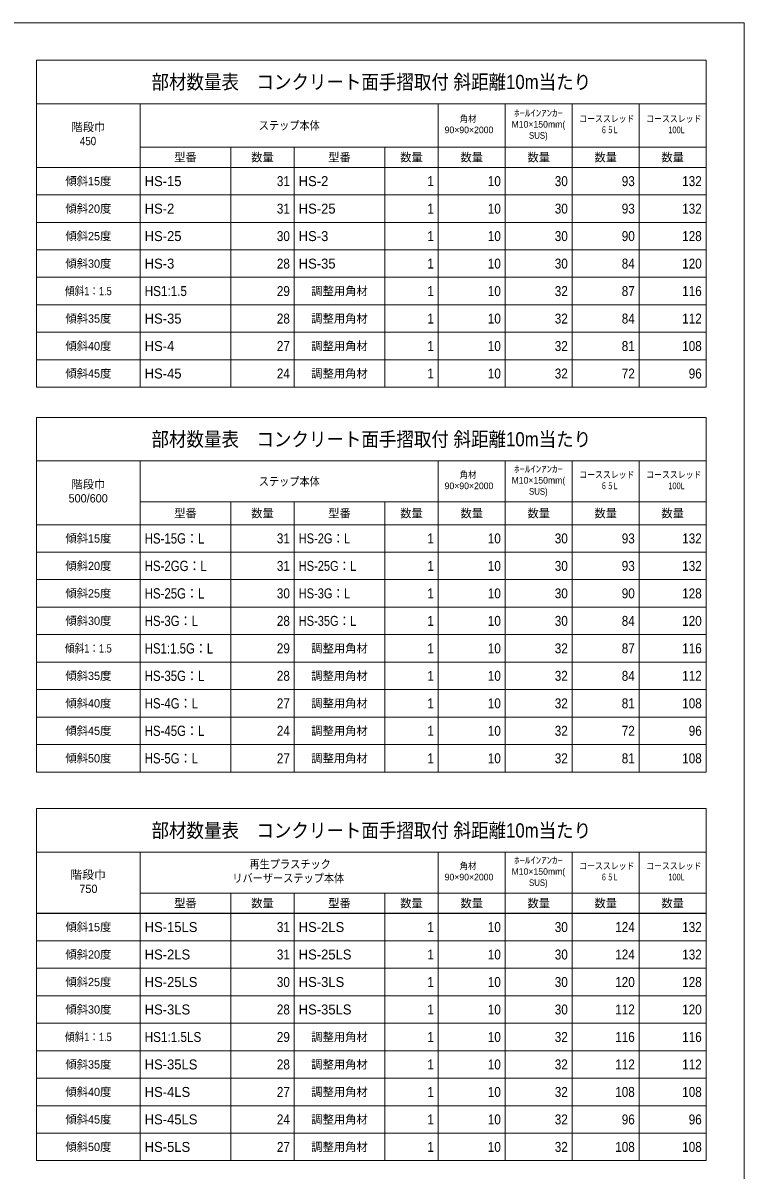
# Model space of a CAD drawing. Units: millimetres at full size, sheet at 1:20; details may follow other scales. Extents: x 200 to 8200, y 200 to 5740.
# Drawn here: x 6046 to 8200, y 2317 to 5740 of the extents above; entities that cross this region are included whole.
import ezdxf
from ezdxf.enums import TextEntityAlignment as Align

# ---------------------------------------------------------------- set-up
doc = ezdxf.new("R2010")
doc.units = ezdxf.units.MM
doc.header["$LTSCALE"] = 20
doc.layers.add('図面枠-A3', color=7, linetype='Continuous', lineweight=20)
doc.layers.add('表', color=7, linetype='Continuous', lineweight=15)
doc.styles.add('ＭＳ Ｐゴシック', font='')
doc.styles.get('ＭＳ Ｐゴシック').set_extended_font_data('MS PGothic')

msp = doc.modelspace()

# ---------------------------------------------------------------- linework, layer by layer
at = {"layer": '図面枠-A3'}
msp.add_lwpolyline([(200, 200), (8200, 200), (8200, 5740), (200, 5740)], close=True, dxfattribs=at)
at = {"layer": '表'}
for p, q in [((6086.76, 5629.01), (8086.76, 5629.01)), ((6086.76, 5629.01), (6086.76, 5499.01)), ((8086.76, 5629.01), (8086.76, 5499.01)), ((6086.76, 5499.01), (8086.76, 5499.01)), ((6086.76, 5499.01), (6086.76, 4653.01)), ((6396.76, 5499.01), (6396.76, 5309.03)), ((7286.76, 5499.01), (7286.76, 5309.03)), ((7486.76, 5499.01), (7486.76, 5309.03)), ((7686.76, 5499.01), (7686.76, 5309.03)), ((7886.76, 5499.01), (7886.76, 5309.03)), ((8086.76, 5499.01), (8086.76, 4653.01)), ((6396.76, 5369.01), (8086.76, 5369.01)), ((6666.76, 5369.01), (6666.76, 5309.03)), ((6856.76, 5369.01), (6856.76, 5309.03)), ((7126.76, 5369.01), (7126.76, 5309.03)), ((6086.76, 5309.03), (8086.76, 5309.03)), ((6086.76, 5308.98), (8086.76, 5308.98)), ((6396.76, 5308.98), (6396.76, 4653.01)), ((6666.76, 5308.98), (6666.76, 4653.01)), ((6856.76, 5308.98), (6856.76, 4653.01)), ((7126.76, 5308.98), (7126.76, 4653.01)), ((7286.76, 5308.98), (7286.76, 4653.01)), ((7486.76, 5308.98), (7486.76, 4653.01)), ((7686.76, 5308.98), (7686.76, 4653.01)), ((7886.76, 5308.98), (7886.76, 4653.01)), ((6086.76, 5227.01), (8086.76, 5227.01)), ((6086.76, 5145.01), (8086.76, 5145.01)), ((6086.76, 5063.01), (8086.76, 5063.01)), ((6086.76, 4981.01), (8086.76, 4981.01)), ((6086.76, 4899.01), (8086.76, 4899.01)), ((6086.76, 4817.01), (8086.76, 4817.01)), ((6086.76, 4735.01), (8086.76, 4735.01)), ((6086.76, 4653.01), (8086.76, 4653.01)), ((6086.76, 4563.01), (8086.76, 4563.01)), ((6086.76, 4563.01), (6086.76, 4433.01)), ((8086.76, 4563.01), (8086.76, 4433.01)), ((6086.76, 4433.01), (8086.76, 4433.01)), ((6086.76, 4433.01), (6086.76, 3505.01)), ((6396.76, 4433.01), (6396.76, 4243.03)), ((7286.76, 4433.01), (7286.76, 4243.03)), ((7486.76, 4433.01), (7486.76, 4243.03)), ((7686.76, 4433.01), (7686.76, 4243.03)), ((7886.76, 4433.01), (7886.76, 4243.03)), ((8086.76, 4433.01), (8086.76, 3505.01)), ((6396.76, 4310.83), (8086.76, 4310.83)), ((6666.76, 4310.83), (6666.76, 4243.03)), ((6856.76, 4310.83), (6856.76, 4243.03)), ((7126.76, 4310.83), (7126.76, 4243.03)), ((6086.76, 4243.03), (8086.76, 4243.03)), ((6086.76, 4242.98), (8086.76, 4242.98)), ((6396.76, 4242.98), (6396.76, 3505.01)), ((6666.76, 4242.98), (6666.76, 3505.01)), ((6856.76, 4242.98), (6856.76, 3505.01)), ((7126.76, 4242.98), (7126.76, 3505.01)), ((7286.76, 4242.98), (7286.76, 3505.01)), ((7486.76, 4242.98), (7486.76, 3505.01)), ((7686.76, 4242.98), (7686.76, 3505.01)), ((7886.76, 4242.98), (7886.76, 3505.01)), ((6086.76, 4161.01), (8086.76, 4161.01)), ((6086.76, 4079.01), (8086.76, 4079.01)), ((6086.76, 3997.01), (8086.76, 3997.01)), ((6086.76, 3915.01), (8086.76, 3915.01)), ((6086.76, 3833.01), (8086.76, 3833.01)), ((6086.76, 3751.01), (8086.76, 3751.01)), ((6086.76, 3669.01), (8086.76, 3669.01)), ((6086.76, 3587.01), (8086.76, 3587.01)), ((6086.76, 3505.01), (8086.76, 3505.01)), ((6086.76, 3395.71), (8086.76, 3395.71)), ((6086.76, 3395.71), (6086.76, 3265.71)), ((8086.76, 3395.71), (8086.76, 3265.71)), ((6086.76, 3265.71), (8086.76, 3265.71)), ((6086.76, 3265.71), (6086.76, 2345.53)), ((6396.76, 3265.71), (6396.76, 3084.09)), ((7286.76, 3265.71), (7286.76, 3084.09)), ((7486.76, 3265.71), (7486.76, 3084.09)), ((7686.76, 3265.71), (7686.76, 3084.09)), ((7886.76, 3265.71), (7886.76, 3084.09)), ((8086.76, 3265.71), (8086.76, 2345.53)), ((6396.76, 3143.53), (8086.76, 3143.53)), ((6666.76, 3143.53), (6666.76, 3084.09)), ((6856.76, 3143.53), (6856.76, 3084.09)), ((7126.76, 3143.53), (7126.76, 3084.09)), ((6086.76, 3084.09), (8086.76, 3084.09)), ((6086.76, 3082.97), (8086.76, 3082.97)), ((6396.76, 3082.97), (6396.76, 2345.53)), ((6666.76, 3082.97), (6666.76, 2345.53)), ((6856.76, 3082.97), (6856.76, 2345.53)), ((7126.76, 3082.97), (7126.76, 2345.53)), ((7286.76, 3082.97), (7286.76, 2345.53)), ((7486.76, 3082.97), (7486.76, 2345.53)), ((7686.76, 3082.97), (7686.76, 2345.53)), ((7886.76, 3082.97), (7886.76, 2345.53)), ((6086.76, 3001.53), (8086.76, 3001.53)), ((6086.76, 2919.53), (8086.76, 2919.53)), ((6086.76, 2837.53), (8086.76, 2837.53)), ((6086.76, 2755.53), (8086.76, 2755.53)), ((6086.76, 2673.53), (8086.76, 2673.53)), ((6086.76, 2591.53), (8086.76, 2591.53)), ((6086.76, 2509.53), (8086.76, 2509.53)), ((6086.76, 2427.53), (8086.76, 2427.53)), ((6086.76, 2345.53), (8086.76, 2345.53))]:
    msp.add_line(p, q, dxfattribs=at)

# ---------------------------------------------------------------- texts
at = {"layer": '表', "style": 'ＭＳ Ｐゴシック'}
for s, height, width, p in [('部材数量表\u3000コンクリート面手摺取付 斜距離10m当たり', 42.56, 0.9, (7086.76, 5564.01)), ('ステップ本体', 24.74, 0.9, (6841.76, 5434.01)), ('傾斜1：1.5', 24.74, 0.85, (6241.76, 4940.01)), ('部材数量表\u3000コンクリート面手摺取付 斜距離10m当たり', 42.56, 0.9, (7086.76, 4498.01)), ('ステップ本体', 24.74, 0.9, (6841.76, 4371.92)), ('傾斜1：1.5', 24.74, 0.85, (6241.76, 3874.01)), ('部材数量表\u3000コンクリート面手摺取付 斜距離10m当たり', 42.56, 0.9, (7086.76, 3330.71)), ('傾斜1：1.5', 24.74, 0.85, (6241.76, 2714.53))]:
    msp.add_text(s, height=height, dxfattribs=dict(at, width=width)).set_placement(p, align=Align.MIDDLE_CENTER)
for s, height, width, p in [('ﾎｰﾙｲﾝｱﾝｶｰ', 19.79, 1.2, (7513.2, 5480.84)), ('角材\u3000', 19.79, 0.9, (7350.8, 5464.17)), ('コーススレッド', 19.79, 0.85, (7707.71, 5464.17)), ('コーススレッド', 19.79, 0.85, (7907.71, 5464.17)), ('SUS)', 19.79, 0.9, (7557.76, 5414.17)), ('\u3000６５L', 19.79, 0.7, (7752.06, 5430.84)), ('\u3000100L', 19.79, 0.85, (7950.27, 5430.84)), ('450', 24.74, 0.9, (6216.45, 5400.05)), ('ﾎｰﾙｲﾝｱﾝｶｰ', 19.79, 1.2, (7513.2, 4418.75)), ('角材\u3000', 19.79, 0.9, (7350.8, 4402.09)), ('コーススレッド', 19.79, 0.85, (7707.71, 4402.09)), ('コーススレッド', 19.79, 0.85, (7907.71, 4402.09)), ('SUS)', 19.79, 0.9, (7557.76, 4352.09)), ('\u3000６５L', 19.79, 0.7, (7752.06, 4368.75)), ('\u3000100L', 19.79, 0.85, (7950.27, 4368.75)), ('ﾎｰﾙｲﾝｱﾝｶｰ', 19.79, 1.2, (7513.2, 3251.45)), ('再生プラスチック', 24.74, 0.9, (6722.91, 3242.33)), ('角材\u3000', 19.79, 0.9, (7350.8, 3234.78)), ('コーススレッド', 19.79, 0.85, (7707.71, 3234.78)), ('コーススレッド', 19.79, 0.85, (7907.71, 3234.78)), ('リバーザーステップ本体', 24.74, 0.9, (6671.76, 3200.66)), ('SUS)', 19.79, 0.9, (7557.76, 3184.78)), ('\u3000６５L', 19.79, 0.7, (7752.06, 3201.45)), ('\u3000100L', 19.79, 0.85, (7950.27, 3201.45))]:
    msp.add_text(s, height=height, dxfattribs=dict(at, width=width)).set_placement(p, align=Align.TOP_LEFT)
for s, height, p in [('階段巾', 24.74, (6191.14, 5441.71)), ('M10×150mm(', 19.79, (7505.55, 5447.51)), ('90×90×2000', 19.79, (7305.76, 5430.84)), ('M10×150mm(', 19.79, (7505.55, 4385.42)), ('階段巾', 24.74, (6191.14, 4375.71)), ('90×90×2000', 19.79, (7305.76, 4368.75)), ('500/600', 24.74, (6182.7, 4334.05)), ('M10×150mm(', 19.79, (7505.55, 3218.12)), ('90×90×2000', 19.79, (7305.76, 3201.45))]:
    msp.add_text(s, height=height, dxfattribs=at).set_placement(p, align=Align.TOP_LEFT)
for s, p in [('型番', (6531.76, 5339.01)), ('数量', (6761.76, 5339.01)), ('型番', (6991.76, 5339.01)), ('数量', (7206.76, 5339.01)), ('数量', (7386.76, 5339.01)), ('数量', (7586.76, 5339.01)), ('数量', (7786.76, 5339.01)), ('数量', (7986.76, 5339.01)), ('傾斜15度', (6241.76, 5268.01)), ('傾斜20度', (6241.76, 5186.01)), ('傾斜25度', (6241.76, 5104.01)), ('傾斜30度', (6241.76, 5022.01)), ('調整用角材', (6991.76, 4940.01)), ('傾斜35度', (6241.76, 4858.01)), ('調整用角材', (6991.76, 4858.01)), ('傾斜40度', (6241.76, 4776.01)), ('調整用角材', (6991.76, 4776.01)), ('傾斜45度', (6241.76, 4694.01)), ('調整用角材', (6991.76, 4694.01)), ('型番', (6531.76, 4276.92)), ('数量', (6761.76, 4276.92)), ('型番', (6991.76, 4276.92)), ('数量', (7206.76, 4276.92)), ('数量', (7386.76, 4276.92)), ('数量', (7586.76, 4276.92)), ('数量', (7786.76, 4276.92)), ('数量', (7986.76, 4276.92)), ('傾斜15度', (6241.76, 4202.01)), ('傾斜20度', (6241.76, 4120.01)), ('傾斜25度', (6241.76, 4038.01)), ('傾斜30度', (6241.76, 3956.01)), ('調整用角材', (6991.76, 3874.01)), ('傾斜35度', (6241.76, 3792.01)), ('調整用角材', (6991.76, 3792.01)), ('傾斜40度', (6241.76, 3710.01)), ('調整用角材', (6991.76, 3710.01)), ('傾斜45度', (6241.76, 3628.01)), ('調整用角材', (6991.76, 3628.01)), ('傾斜50度', (6241.76, 3546.01)), ('調整用角材', (6991.76, 3546.01)), ('型番', (6531.76, 3113.53)), ('数量', (6761.76, 3113.53)), ('型番', (6991.76, 3113.53)), ('数量', (7206.76, 3113.53)), ('数量', (7386.76, 3113.53)), ('数量', (7586.76, 3113.53)), ('数量', (7786.76, 3113.53)), ('数量', (7986.76, 3113.53)), ('傾斜15度', (6241.76, 3042.53)), ('傾斜20度', (6241.76, 2960.53)), ('傾斜25度', (6241.76, 2878.53)), ('傾斜30度', (6241.76, 2796.53)), ('調整用角材', (6991.76, 2714.53)), ('傾斜35度', (6241.76, 2632.53)), ('調整用角材', (6991.76, 2632.53)), ('傾斜40度', (6241.76, 2550.53)), ('調整用角材', (6991.76, 2550.53)), ('傾斜45度', (6241.76, 2468.53)), ('調整用角材', (6991.76, 2468.53)), ('傾斜50度', (6241.76, 2386.53)), ('調整用角材', (6991.76, 2386.53))]:
    msp.add_text(s, height=24.74, dxfattribs=at).set_placement(p, align=Align.MIDDLE_CENTER)
for s, p in [('HS-15', (6409.96, 5268.01)), ('HS-2', (6869.96, 5268.01)), ('HS-2', (6409.96, 5186.01)), ('HS-25', (6869.96, 5186.01)), ('HS-25', (6409.96, 5104.01)), ('HS-3', (6869.96, 5104.01)), ('HS-3', (6409.96, 5022.01)), ('HS-35', (6869.96, 5022.01)), ('HS-35', (6409.96, 4858.01)), ('HS-4', (6409.96, 4776.01)), ('HS-45', (6409.96, 4694.01)), ('HS-15LS', (6409.96, 3042.53)), ('HS-2LS', (6869.96, 3042.53)), ('HS-2LS', (6409.96, 2960.53)), ('HS-25LS', (6869.96, 2960.53)), ('HS-25LS', (6409.96, 2878.53)), ('HS-3LS', (6869.96, 2878.53)), ('HS-3LS', (6409.96, 2796.53)), ('HS-35LS', (6869.96, 2796.53)), ('HS-35LS', (6409.96, 2632.53)), ('HS-4LS', (6409.96, 2550.53)), ('HS-45LS', (6409.96, 2468.53)), ('HS-5LS', (6409.96, 2386.53))]:
    msp.add_text(s, height=29.69, dxfattribs=at).set_placement(p, align=Align.MIDDLE_LEFT)
at = {"layer": '表', "style": 'ＭＳ Ｐゴシック', "width": 0.9}
for s, p in [('31', (6843.56, 5268.01)), ('1', (7273.56, 5268.01)), ('10', (7473.56, 5268.01)), ('30', (7673.56, 5268.01)), ('93', (7873.56, 5268.01)), ('132', (8073.56, 5268.01)), ('31', (6843.56, 5186.01)), ('1', (7273.56, 5186.01)), ('10', (7473.56, 5186.01)), ('30', (7673.56, 5186.01)), ('93', (7873.56, 5186.01)), ('132', (8073.56, 5186.01)), ('30', (6843.56, 5104.01)), ('1', (7273.56, 5104.01)), ('10', (7473.56, 5104.01)), ('30', (7673.56, 5104.01)), ('90', (7873.56, 5104.01)), ('128', (8073.56, 5104.01)), ('28', (6843.56, 5022.01)), ('1', (7273.56, 5022.01)), ('10', (7473.56, 5022.01)), ('30', (7673.56, 5022.01)), ('84', (7873.56, 5022.01)), ('120', (8073.56, 5022.01)), ('29', (6843.56, 4940.01)), ('1', (7273.56, 4940.01)), ('10', (7473.56, 4940.01)), ('32', (7673.56, 4940.01)), ('87', (7873.56, 4940.01)), ('116', (8073.56, 4940.01)), ('28', (6843.56, 4858.01)), ('1', (7273.56, 4858.01)), ('10', (7473.56, 4858.01)), ('32', (7673.56, 4858.01)), ('84', (7873.56, 4858.01)), ('112', (8073.56, 4858.01)), ('27', (6843.56, 4776.01)), ('1', (7273.56, 4776.01)), ('10', (7473.56, 4776.01)), ('32', (7673.56, 4776.01)), ('81', (7873.56, 4776.01)), ('108', (8073.56, 4776.01)), ('24', (6843.56, 4694.01)), ('1', (7273.56, 4694.01)), ('10', (7473.56, 4694.01)), ('32', (7673.56, 4694.01)), ('72', (7873.56, 4694.01)), ('96', (8073.56, 4694.01)), ('31', (6843.56, 4202.01)), ('1', (7273.56, 4202.01)), ('10', (7473.56, 4202.01)), ('30', (7673.56, 4202.01)), ('93', (7873.56, 4202.01)), ('132', (8073.56, 4202.01)), ('31', (6843.56, 4120.01)), ('1', (7273.56, 4120.01)), ('10', (7473.56, 4120.01)), ('30', (7673.56, 4120.01)), ('93', (7873.56, 4120.01)), ('132', (8073.56, 4120.01)), ('30', (6843.56, 4038.01)), ('1', (7273.56, 4038.01)), ('10', (7473.56, 4038.01)), ('30', (7673.56, 4038.01)), ('90', (7873.56, 4038.01)), ('128', (8073.56, 4038.01)), ('28', (6843.56, 3956.01)), ('1', (7273.56, 3956.01)), ('10', (7473.56, 3956.01)), ('30', (7673.56, 3956.01)), ('84', (7873.56, 3956.01)), ('120', (8073.56, 3956.01)), ('29', (6843.56, 3874.01)), ('1', (7273.56, 3874.01)), ('10', (7473.56, 3874.01)), ('32', (7673.56, 3874.01)), ('87', (7873.56, 3874.01)), ('116', (8073.56, 3874.01)), ('28', (6843.56, 3792.01)), ('1', (7273.56, 3792.01)), ('10', (7473.56, 3792.01)), ('32', (7673.56, 3792.01)), ('84', (7873.56, 3792.01)), ('112', (8073.56, 3792.01)), ('27', (6843.56, 3710.01)), ('1', (7273.56, 3710.01)), ('10', (7473.56, 3710.01)), ('32', (7673.56, 3710.01)), ('81', (7873.56, 3710.01)), ('108', (8073.56, 3710.01)), ('24', (6843.56, 3628.01)), ('1', (7273.56, 3628.01)), ('10', (7473.56, 3628.01)), ('32', (7673.56, 3628.01)), ('72', (7873.56, 3628.01)), ('96', (8073.56, 3628.01)), ('27', (6843.56, 3546.01)), ('1', (7273.56, 3546.01)), ('10', (7473.56, 3546.01)), ('32', (7673.56, 3546.01)), ('81', (7873.56, 3546.01)), ('108', (8073.56, 3546.01)), ('31', (6843.56, 3042.53)), ('1', (7273.56, 3042.53)), ('10', (7473.56, 3042.53)), ('30', (7673.56, 3042.53)), ('124', (7873.56, 3042.53)), ('132', (8073.56, 3042.53)), ('31', (6843.56, 2960.53)), ('1', (7273.56, 2960.53)), ('10', (7473.56, 2960.53)), ('30', (7673.56, 2960.53)), ('124', (7873.56, 2960.53)), ('132', (8073.56, 2960.53)), ('30', (6843.56, 2878.53)), ('1', (7273.56, 2878.53)), ('10', (7473.56, 2878.53)), ('30', (7673.56, 2878.53)), ('120', (7873.56, 2878.53)), ('128', (8073.56, 2878.53)), ('28', (6843.56, 2796.53)), ('1', (7273.56, 2796.53)), ('10', (7473.56, 2796.53)), ('30', (7673.56, 2796.53)), ('112', (7873.56, 2796.53)), ('120', (8073.56, 2796.53)), ('29', (6843.56, 2714.53)), ('1', (7273.56, 2714.53)), ('10', (7473.56, 2714.53)), ('32', (7673.56, 2714.53)), ('116', (7873.56, 2714.53)), ('116', (8073.56, 2714.53)), ('28', (6843.56, 2632.53)), ('1', (7273.56, 2632.53)), ('10', (7473.56, 2632.53)), ('32', (7673.56, 2632.53)), ('112', (7873.56, 2632.53)), ('112', (8073.56, 2632.53)), ('27', (6843.56, 2550.53)), ('1', (7273.56, 2550.53)), ('10', (7473.56, 2550.53)), ('32', (7673.56, 2550.53)), ('108', (7873.56, 2550.53)), ('108', (8073.56, 2550.53)), ('24', (6843.56, 2468.53)), ('1', (7273.56, 2468.53)), ('10', (7473.56, 2468.53)), ('32', (7673.56, 2468.53)), ('96', (7873.56, 2468.53)), ('96', (8073.56, 2468.53)), ('27', (6843.56, 2386.53)), ('1', (7273.56, 2386.53)), ('10', (7473.56, 2386.53)), ('32', (7673.56, 2386.53)), ('108', (7873.56, 2386.53)), ('108', (8073.56, 2386.53))]:
    msp.add_text(s, height=29.69, dxfattribs=at).set_placement(p, align=Align.MIDDLE_RIGHT)
at = {"layer": '表', "style": 'ＭＳ Ｐゴシック'}
for s, height, width, p in [('HS1:1.5', 29.69, 0.9, (6409.96, 4940.01)), ('HS-15G：L', 30.73, 0.85, (6409.96, 4202.01)), ('HS-2G：L', 29.69, 0.85, (6869.96, 4202.01)), ('HS-2GG：L', 30.73, 0.85, (6409.96, 4120.01)), ('HS-25G：L', 29.69, 0.85, (6869.96, 4120.01)), ('HS-25G：L', 30.73, 0.85, (6409.96, 4038.01)), ('HS-3G：L', 29.69, 0.85, (6869.96, 4038.01)), ('HS-3G：L', 30.73, 0.85, (6409.96, 3956.01)), ('HS-35G：L', 29.69, 0.85, (6869.96, 3956.01)), ('HS1:1.5G：L', 30.73, 0.85, (6409.96, 3874.01)), ('HS-35G：L', 30.73, 0.85, (6409.96, 3792.01)), ('HS-4G：L', 30.73, 0.85, (6409.96, 3710.01)), ('HS-45G：L', 30.73, 0.85, (6409.96, 3628.01)), ('HS-5G：L', 30.73, 0.85, (6409.96, 3546.01)), ('HS1:1.5LS', 29.69, 0.9, (6409.96, 2714.53))]:
    msp.add_text(s, height=height, dxfattribs=dict(at, width=width)).set_placement(p, align=Align.MIDDLE_LEFT)
at = {"layer": '表', "style": 'ＭＳ Ｐゴシック', "width": 1.05}
msp.add_text('階段巾', height=24.74, dxfattribs=at).set_placement((6187.95, 3178.74), align=Align.BOTTOM_LEFT)
at = {"layer": '表', "style": 'ＭＳ Ｐゴシック'}
msp.add_text('750', height=24.74, dxfattribs=at).set_placement((6214.86, 3136.74), align=Align.BOTTOM_LEFT)

doc.saveas('drawing.dxf')
